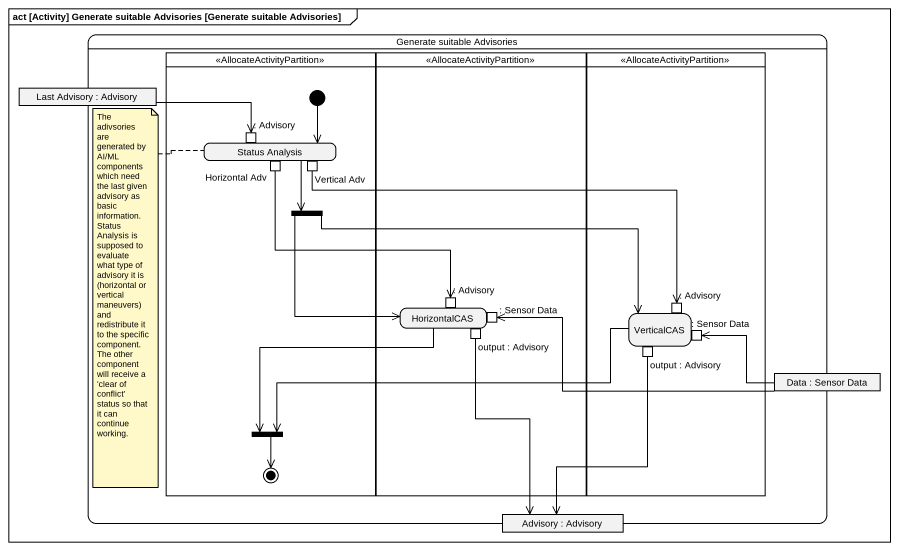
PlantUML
@startuml
mainframe act [Activity] Generate suitable Advisories [Generate suitable Advisories]
hide empty description
state "Generate suitable Advisories" as Generate_suitable_Advisories {
  state "Last Advisory : Advisory" as Last_Advisory <<object>>
  state " " as lane1 <<AllocateActivityPartition>> {
    state "Status Analysis" as Status_Analysis {
      state ": Advisory" as Advisory <<inputPin>>
      state "Horizontal Adv" as Horizontal_Adv <<outputPin>>
      state "Vertical Adv" as Vertical_Adv <<outputPin>>
    }
    state fork1 <<fork>>
    state fork2 <<join>>
    [*] --> Status_Analysis
    fork2 --> [*]
  }
  state " " as lane2 <<AllocateActivityPartition>> {
    state HorizontalCAS {
      state ": Advisory" as Advisory_2 <<inputPin>>
      state ": Sensor Data" as Sensor_Data <<inputPin>>
      state "output : Advisory" as output_Advisory <<outputPin>>
    }
  }
  state " " as lane3 <<AllocateActivityPartition>> {
    state VerticalCAS {
      state ": Advisory" as Advisory_3 <<inputPin>>
      state "output : Advisory" as output_Advisory_2 <<outputPin>>
      state ": Sensor Data" as Sensor_Data_2 <<inputPin>>
    }
  }
  state "Data : Sensor Data" as Data <<object>>
  state "Advisory : Advisory" as Advisory_4 <<object>>
}
Last_Advisory -right-> Advisory
Status_Analysis --> fork1
Horizontal_Adv --> Advisory_2
Vertical_Adv -right-> Advisory_3
fork1 --> HorizontalCAS
fork1 -right-> VerticalCAS
HorizontalCAS --> fork2
VerticalCAS -left-> fork2
output_Advisory --> Advisory_4
output_Advisory_2 --> Advisory_4
Data -left-> Sensor_Data
Data -left-> Sensor_Data_2
note bottom of Status_Analysis : The adivsories are generated by AI/ML components which need the last given advisory as basic information. Status Analysis is supposed to evaluate what type of advisory it is (horizontal or vertical maneuvers) and redistribute it to the specific component. The other component will receive a 'clear of conflict' status so that it can continue working.
@enduml
